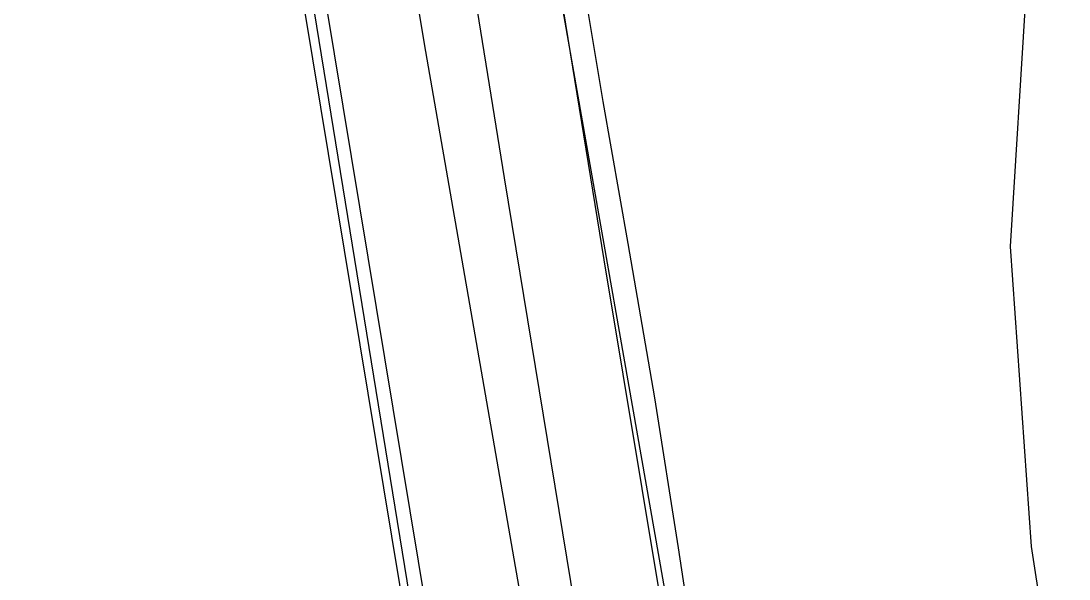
# Model space of a CAD drawing. Header units: metres. Extents: x 2 to 659295185, y -28 to 1124222152.
# Drawn here: x 655202.2 to 655401.2, y 1126445.8 to 1126551.8 of the extents above; entities that cross this region are included whole.
import ezdxf

# ---------------------------------------------------------------- set-up
doc = ezdxf.new("R2010")
doc.units = ezdxf.units.M
doc.header["$MEASUREMENT"] = 0
for name, color, linetype in [('División Parroquial', 130, 'CONTINUOUS'), ('MANZANA', 30, 'CONTINUOUS'), ('Parcelas', 140, 'CONTINUOUS')]:
    doc.layers.add(name, color=color, linetype=linetype)
doc.layers.add('PARCELA', color=140, linetype='CONTINUOUS', lineweight=40)

msp = doc.modelspace()

# ---------------------------------------------------------------- linework, layer by layer
at = {"layer": 'División Parroquial', "color": 1, "flags": 128}
for points in [[(655287.7106, 1127348.8559), (655228.0766, 1127160.7042), (655213.6547, 1127078.0111), (655204.4193, 1126981.0608), (655204.4193, 1126915.2642), (655228.2993, 1126747.0884), (655417.4425, 1125604.451)], [(655415.1901, 1125592.4496), (655226.0469, 1126735.087), (655202.1669, 1126903.2628), (655202.1669, 1126969.0594), (655211.4023, 1127066.0096), (655225.8243, 1127148.7028), (655285.4582, 1127336.8545)]]:
    msp.add_lwpolyline(points, dxfattribs=at)
at = {"layer": 'MANZANA', "lineweight": -3}
msp.add_line((655246, 1126890), (655385, 1126099), dxfattribs=at)
at = {"layer": 'MANZANA', "linetype": 'Continuous', "lineweight": -2}
for p, q in [((655278.8215, 1126547.4245), (655260.1529, 1126657.8321)), ((655303.9631, 1126561.2517), (655312.8604, 1126506.4329)), ((655299.9556, 1126425.9693), (655278.8215, 1126547.4245)), ((655312.8604, 1126506.4329), (655324.2231, 1126438.0168))]:
    msp.add_line(p, q, dxfattribs=at)
at = {"layer": 'MANZANA', "lineweight": -2}
for p, q in [((655245.1455, 1126631.3374), (655275.886, 1126442.7858)), ((655312.7284, 1126536.5167), (655306.4286, 1126573.9791)), ((655317.4451, 1126509.5522), (655312.7284, 1126536.5167)), ((655322.508, 1126480.2582), (655317.4451, 1126509.5522)), ((655327.0102, 1126451.744), (655322.508, 1126480.2582)), ((655331.4135, 1126423.3398), (655327.0102, 1126451.744))]:
    msp.add_line(p, q, dxfattribs=at)
at = {"layer": 'PARCELA', "lineweight": -3}
msp.add_lwpolyline([(655656, 1126858), (655735, 1126366), (655757, 1126231), (655746, 1126229), (655644, 1126213), (655643, 1126218), (655619, 1126214), (655627, 1126166), (655601, 1126162), (655597, 1126150), (655584, 1126141), (655585, 1126140), (655591, 1126133), (655563, 1126107), (655603, 1126067), (655600, 1126056), (655362, 1126108), (655294, 1126522), (655249, 1126801)], dxfattribs=at)
msp.add_lwpolyline([(655656, 1126858), (655735, 1126366), (655757, 1126231), (655746, 1126229), (655644, 1126213), (655643, 1126218), (655619, 1126214), (655627, 1126166), (655601, 1126162), (655597, 1126150), (655584, 1126141), (655585, 1126140), (655591, 1126133), (655563, 1126107), (655603, 1126067), (655600, 1126056), (655362, 1126108), (655294, 1126522), (655249, 1126801)], dxfattribs=at)
msp.add_lwpolyline([(655656, 1126858), (655735, 1126366), (655757, 1126231), (655746, 1126229), (655644, 1126213), (655643, 1126218), (655619, 1126214), (655627, 1126166), (655601, 1126162), (655597, 1126150), (655584, 1126141), (655585, 1126140), (655591, 1126133), (655563, 1126107), (655603, 1126067), (655600, 1126056), (655362, 1126108), (655294, 1126522), (655249, 1126801)], dxfattribs=at)
msp.add_lwpolyline([(655656, 1126858), (655735, 1126366), (655757, 1126231), (655746, 1126229), (655644, 1126213), (655643, 1126218), (655619, 1126214), (655627, 1126166), (655601, 1126162), (655597, 1126150), (655584, 1126141), (655585, 1126140), (655591, 1126133), (655563, 1126107), (655603, 1126067), (655600, 1126056), (655362, 1126108), (655294, 1126522), (655249, 1126801)], dxfattribs=at)
at = {"layer": 'Parcelas', "lineweight": -3}
msp.add_lwpolyline([(655456, 1126797), (655420, 1126705), (655404, 1126671), (655397, 1126636), (655394, 1126606), (655393, 1126557), (655390, 1126509), (655394, 1126452), (655400, 1126413), (655407, 1126373), (655419, 1126334)], dxfattribs=at)

doc.saveas('drawing.dxf')
